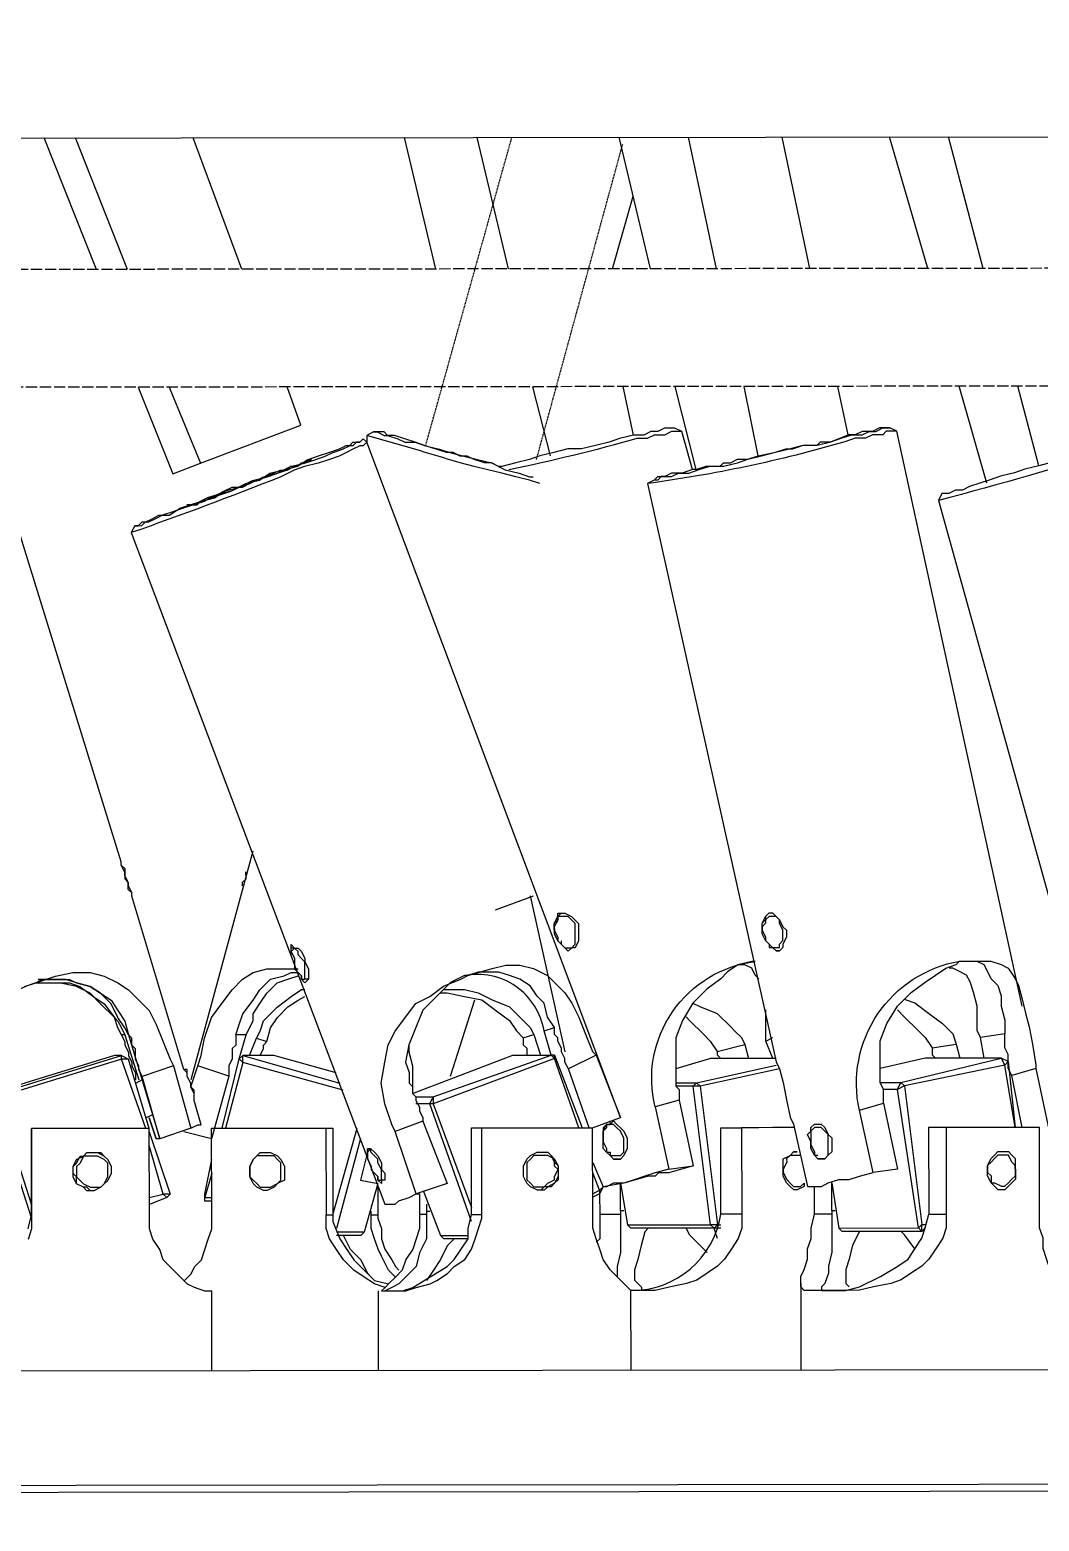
# Model space of a CAD drawing. Header units: feet. Extents: x -99009 to 3252343, y -11094690 to 9035152.
# Drawn here: x 2488507.7 to 2488723.6, y -1980950.2 to -1980631.2 of the extents above; entities that cross this region are included whole.
import ezdxf

# ---------------------------------------------------------------- set-up
doc = ezdxf.new("R2010")
doc.units = ezdxf.units.FT
doc.linetypes.add('PDF_IMPORT', pattern=[1, 0.8, -0.2])
doc.layers.add('1', color=1, linetype='Continuous')

# ---------------------------------------------------------------- blocks, each defined once
blk = doc.blocks.new('lEVELLING mACHINE')
at = {"color": 200, "lineweight": 25, "transparency": 33554684}
for points in [[(11504.18, 7487.43), (11529.38, 7462.97), (13279.48, 7462.97), (13303.93, 7487.43), (13260.96, 7487.43), (13262.44, 7488.91), (13262.44, 7521.51), (13260.96, 7522.99), (13257.99, 7522.99), (13257.25, 7521.51), (13257.25, 7488.91), (11456.76, 7488.91)], [(13257.99, 7487.43), (11456.02, 7487.43)], [(12920.12, 7462.97), (12920.12, 7444.45), (12920.12, 7442.97), (12920.86, 7441.49), (12921.6, 7439.26), (12922.35, 7437.04), (12922.35, 7434.82), (12923.09, 7432.6), (12923.09, 7429.63), (12923.09, 7411.11), (12924.57, 7411.11), (12926.05, 7411.11), (12928.27, 7411.11), (12931.24, 7411.11), (12933.46, 7411.11), (12936.42, 7411.11), (12940.13, 7411.11), (12943.09, 7411.11), (12946.8, 7411.11), (12946.8, 7428.89), (12946.8, 7429.63)], [(12974.21, 7444.45), (12974.21, 7462.97)], [(13010.52, 7462.97), (13010.52, 7445.93), (13011.26, 7445.19), (13012, 7444.45), (13013.48, 7442.97), (13014.96, 7441.49), (13016.44, 7439.26), (13017.19, 7437.04), (13017.93, 7434.82), (13018.67, 7432.6), (13018.67, 7429.63), (13018.67, 7411.11), (13012.74, 7408.89)], [(13064.61, 7445.93), (13064.61, 7462.97)], [(13100.17, 7462.97), (13100.17, 7445.93), (13100.91, 7445.93), (13101.65, 7445.93), (13103.88, 7445.19), (13105.36, 7444.45), (13106.84, 7442.97), (13108.32, 7441.49), (13110.54, 7439.26), (13111.29, 7437.04), (13112.77, 7434.82), (13113.51, 7432.6), (13113.51, 7429.63), (13113.51, 7411.11), (13117.95, 7396.29), (13119.44, 7396.29), (13119.44, 7395.55), (13117.95, 7396.29)], [(12943.09, 7411.11), (12943.09, 7429.63), (12943.09, 7430.37), (12943.09, 7432.6), (12943.83, 7434.82), (12945.31, 7437.04), (12946.8, 7439.26), (12948.28, 7440.75), (12950.5, 7442.23), (12952.72, 7443.71), (12954.95, 7444.45), (12958.65, 7445.19), (12961.62, 7445.93), (12964.58, 7445.93), (12967.54, 7445.93), (12969.02, 7445.93), (12970.51, 7445.93), (12971.99, 7445.93), (12973.47, 7445.93), (12974.21, 7445.19), (12974.21, 7444.45), (12974.21, 7442.97), (12973.47, 7441.49), (12972.73, 7439.26), (12972.73, 7437.04), (12971.99, 7434.82), (12971.99, 7432.6), (12971.25, 7429.63), (12971.25, 7423.7)], [(12967.54, 7428.89), (12967.54, 7429.63), (12967.54, 7430.37), (12967.54, 7432.6), (12967.54, 7434.82), (12967.54, 7437.78), (12968.28, 7440.75), (12968.28, 7442.23), (12969.02, 7444.45), (12969.77, 7445.19), (12969.77, 7445.93), (12969.02, 7445.93), (12968.28, 7445.93), (12966.8, 7445.93), (12964.58, 7445.93), (12961.62, 7445.19), (12957.17, 7442.97), (12953.46, 7440.75), (12951.24, 7439.26), (12949.76, 7437.04), (12948.28, 7434.82), (12947.54, 7432.6), (12946.8, 7429.63), (12943.09, 7429.63)], [(12961.62, 7433.34), (12963.1, 7436.3), (12963.84, 7439.26), (12964.58, 7441.49), (12964.58, 7443.71), (12964.58, 7444.45), (12963.84, 7445.19)], [(13006.81, 7432.6), (13007.55, 7433.34), (13008.29, 7436.3), (13009.04, 7439.26), (13009.78, 7441.49), (13009.78, 7443.71), (13009.04, 7444.45), (13008.29, 7445.19), (13008.29, 7445.93)], [(13012.74, 7428.89), (13012.74, 7429.63), (13012.74, 7430.37), (13012.74, 7432.6), (13012.74, 7434.82), (13012.74, 7437.78), (13013.48, 7440.75), (13013.48, 7442.23), (13013.48, 7442.97)], [(13054.97, 7409.63), (13049.79, 7422.96), (13056.46, 7425.19), (13055.71, 7425.19), (13055.71, 7429.63), (13055.71, 7432.6), (13056.46, 7434.82), (13057.2, 7437.04), (13058.68, 7439.26), (13059.42, 7441.49), (13060.9, 7442.97), (13062.38, 7444.45), (13063.12, 7445.19), (13063.87, 7445.93), (13063.12, 7445.93), (13062.38, 7445.93), (13060.9, 7445.93), (13058.68, 7445.93), (13056.46, 7445.19), (13053.49, 7444.45), (13052.01, 7443.71), (13049.79, 7442.23), (13048.31, 7440.75), (13046.08, 7439.26), (13044.6, 7437.04), (13043.86, 7434.82), (13043.12, 7432.6), (13042.38, 7430.37), (13042.38, 7429.63), (13042.38, 7411.11), (13039.41, 7411.11), (13036.45, 7411.11), (13032.75, 7411.11), (13029.78, 7411.11), (13026.82, 7411.11), (13023.85, 7411.11), (13020.89, 7411.11), (13018.67, 7411.11)], [(13054.23, 7427.41), (13054.23, 7428.89), (13054.23, 7429.63), (13054.23, 7430.37), (13054.23, 7432.6), (13054.23, 7434.82), (13055.71, 7437.78), (13056.46, 7440.75), (13057.94, 7442.23), (13060.16, 7444.45), (13061.64, 7445.19), (13063.12, 7445.93), (13061.64, 7445.93), (13059.42, 7445.93), (13057.2, 7445.19), (13053.49, 7442.97), (13049.79, 7440.75), (13048.31, 7439.26), (13046.82, 7437.04), (13045.34, 7434.82), (13045.34, 7432.6), (13044.6, 7429.63), (13042.38, 7429.63)], [(13048.31, 7434.82), (13049.79, 7436.3), (13051.27, 7439.26), (13052.75, 7441.49), (13054.23, 7443.71)], [(13060.9, 7442.97), (13062.38, 7441.49), (13063.87, 7438.52), (13064.61, 7437.04), (13065.35, 7434.82), (13066.09, 7432.6), (13066.09, 7429.63), (13066.09, 7428.89)], [(13075.72, 7411.11), (13074.24, 7411.11), (13074.24, 7428.89), (13074.24, 7429.63), (13074.24, 7431.11), (13072.76, 7434.82), (13071.27, 7437.04), (13069.79, 7439.26), (13067.57, 7441.49), (13065.35, 7443.71), (13062.38, 7444.45)], [(13063.12, 7445.19), (13065.35, 7444.45), (13067.57, 7442.97), (13069.79, 7441.49), (13072.02, 7439.26), (13073.5, 7437.04), (13074.98, 7434.82), (13075.72, 7432.6), (13075.72, 7429.63)], [(13066.09, 7442.97), (13066.83, 7442.23), (13068.31, 7439.26), (13070.53, 7437.04), (13072.02, 7434.08)], [(13106.1, 7443.71), (13104.62, 7442.23), (13103.88, 7440.75), (13102.39, 7439.26), (13101.65, 7437.04), (13100.91, 7434.82), (13100.17, 7432.6), (13100.17, 7430.37), (13100.17, 7429.63), (13100.17, 7411.11), (13097.21, 7411.11), (13094.98, 7411.11), (13092.02, 7411.11), (13088.32, 7411.11), (13085.35, 7411.11), (13082.39, 7411.11), (13078.68, 7411.11), (13075.72, 7411.11), (13075.72, 7429.63), (13074.24, 7429.63), (13069.05, 7411.11)], [(13113.51, 7411.11), (13116.47, 7411.11), (13119.44, 7411.11), (13122.4, 7411.11), (13125.36, 7411.11), (13129.07, 7411.11), (13132.03, 7411.11), (13135, 7411.11), (13138.7, 7411.11), (13138.7, 7429.63), (13138.7, 7430.37), (13138.7, 7432.6), (13139.44, 7434.82)], [(13139.44, 7432.6), (13138.7, 7429.63), (13138.7, 7428.89), (13138.7, 7411.11)], [(13064.61, 7423.7), (13064.61, 7429.63), (13064.61, 7430.37), (13063.87, 7432.6), (13063.87, 7434.82), (13063.12, 7437.04), (13061.64, 7439.26), (13060.9, 7440.75), (13060.16, 7441.49)], [(12949.76, 7437.04), (12951.98, 7434.08), (12952.72, 7433.34)], [(12994.22, 7437.78), (12994.96, 7437.04), (12997.92, 7434.08), (12998.66, 7432.6)], [(12966.8, 7428.89), (12967.54, 7428.89), (12967.54, 7422.96), (12966.06, 7432.6), (12949.02, 7432.6), (12948.28, 7433.34), (12948.28, 7431.85), (12947.54, 7431.85)], [(12947.54, 7432.6), (12948.28, 7433.34), (12965.32, 7433.34), (12966.06, 7432.6)], [(12991.99, 7434.82), (12992.73, 7432.6)], [(13045.34, 7434.82), (13050.53, 7434.82), (13051.27, 7434.08)], [(13054.97, 7424.45), (13051.27, 7434.08), (13045.34, 7434.08)], [(13066.09, 7415.55), (13066.83, 7416.29), (13068.31, 7422.22), (13064.61, 7422.96), (13067.57, 7433.34), (13073.5, 7433.34)], [(13067.57, 7433.34), (13068.31, 7434.08), (13073.5, 7434.08)], [(12929.75, 7397.03), (12928.27, 7411.11), (12930.5, 7397.77), (12951.98, 7402.22), (12948.28, 7431.85), (12949.02, 7432.6), (12953.46, 7402.96), (12956.43, 7402.96)], [(12978.66, 7398.51), (12995.7, 7402.22), (12991.99, 7431.85), (12993.48, 7431.85), (12997.18, 7402.22), (13000.89, 7402.22)], [(13012, 7428.89), (13012.74, 7428.89), (13012.74, 7422.96), (13011.26, 7431.85), (12993.48, 7431.85), (12992.73, 7432.6), (12991.99, 7431.85), (12991.25, 7431.85)], [(12991.25, 7432.6), (12992.73, 7432.6), (13010.52, 7432.6), (13011.26, 7431.85)], [(13044.6, 7431.11), (13053.49, 7405.92), (13056.46, 7405.92)], [(13068.31, 7413.33), (13073.5, 7432.6)], [(13147.59, 7403.7), (13146.11, 7403.7), (13119.44, 7395.55), (13120.92, 7395.55), (13147.59, 7403.7), (13148.33, 7405.18), (13146.85, 7405.18), (13138.7, 7430.37)], [(12967.54, 7429.63), (12971.25, 7429.63)], [(12986.81, 7429.63), (12991.25, 7429.63), (12991.25, 7428.89), (12991.25, 7411.11), (12986.81, 7411.11)], [(13012.74, 7429.63), (13017.19, 7429.63)], [(13057.2, 7403.7), (13035.71, 7395.55), (13027.56, 7395.55), (13026.82, 7396.29), (13052.75, 7405.92), (13044.6, 7428.15)], [(13044.6, 7429.63), (13044.6, 7428.89), (13044.6, 7411.11), (13042.38, 7411.11)], [(13054.23, 7428.89), (13053.49, 7428.89)], [(13054.23, 7429.63), (13055.71, 7429.63)], [(13116.47, 7282.18), (13117.21, 7283.67), (13063.12, 7427.41), (13062.38, 7427.41), (13060.9, 7427.41), (13060.16, 7426.67), (13057.94, 7425.93), (13056.46, 7425.19), (13060.9, 7411.85)], [(13066.09, 7429.63), (13064.61, 7429.63)], [(13066.09, 7428.89), (13066.09, 7428.89)], [(13066.09, 7428.89), (13066.09, 7428.89)], [(13113.51, 7411.85), (13109.06, 7425.19), (13110.54, 7425.19), (13109.8, 7425.93), (13113.51, 7427.41)], [(13114.25, 7411.11), (13119.44, 7396.29), (13146.11, 7404.44), (13138.7, 7427.41)], [(13138.7, 7429.63), (13138.7, 7429.63)], [(12920.12, 7268.85), (12923.09, 7269.59), (12926.05, 7270.33), (12928.27, 7271.07), (12931.24, 7271.81), (12933.46, 7272.55), (12935.68, 7273.29), (12937.91, 7274.03), (12939.39, 7274.78), (12940.87, 7274.78), (12942.35, 7275.52), (12943.09, 7275.52), (12943.83, 7275.52), (12944.57, 7277), (12909.01, 7405.18)], [(12931.24, 7424.45), (12931.24, 7424.45)], [(12974.21, 7417.04), (12975.69, 7417.04), (12976.43, 7417.04), (12977.18, 7417.78), (12977.18, 7418.52), (12977.92, 7420), (12977.92, 7420.74), (12977.18, 7422.22), (12976.43, 7422.96), (12975.69, 7423.7), (12974.95, 7423.7), (12974.21, 7423.7), (12973.47, 7422.96), (12973.47, 7423.7), (12974.95, 7424.45), (12975.69, 7424.45), (12976.43, 7423.7), (12977.18, 7422.96), (12977.92, 7421.48), (12977.92, 7420), (12977.92, 7419.26), (12977.92, 7417.78), (12976.43, 7417.04), (12975.69, 7416.29), (12974.95, 7416.29), (12975.69, 7416.29)], [(13018.67, 7418.52), (13016.44, 7423.7), (13017.19, 7424.45), (13017.19, 7425.19), (13018.67, 7425.93)], [(13018.67, 7425.19), (13017.19, 7424.45), (13018.67, 7420.74)], [(13029.78, 7416.29), (13029.04, 7416.29), (13028.3, 7416.29), (13027.56, 7417.04), (13026.82, 7418.52), (13026.08, 7419.26), (13026.08, 7420.74), (13026.08, 7421.48), (13026.82, 7422.96), (13027.56, 7423.7), (13029.04, 7423.7), (13029.78, 7424.45)], [(13100.17, 7426.67), (13101.65, 7426.67), (13101.65, 7425.93), (13101.65, 7425.19), (13100.17, 7417.78)], [(13100.17, 7420.74), (13101.65, 7425.93), (13100.17, 7425.93)], [(13101.65, 7426.67), (13101.65, 7425.19)], [(13109.06, 7425.19), (13109.8, 7425.93)], [(13113.51, 7425.93), (13110.54, 7425.19), (13113.51, 7414.81)], [(13125.36, 7424.45), (13126.1, 7424.45), (13126.85, 7423.7), (13127.59, 7423.7), (13129.07, 7422.96), (13129.07, 7421.48), (13129.81, 7420.74), (13129.81, 7419.26), (13129.07, 7418.52), (13128.33, 7417.04), (13127.59, 7417.04), (13126.85, 7416.29), (13125.36, 7416.29), (13123.88, 7416.29), (13123.14, 7417.04)], [(13005.33, 7272.55), (13006.81, 7273.29), (12979.4, 7397.03), (12978.66, 7398.51), (12977.92, 7401.48), (12977.18, 7405.18), (12976.43, 7408.89), (12975.69, 7410.37), (12972.73, 7423.7), (12971.99, 7423.7), (12971.25, 7423.7), (12969.77, 7423.7), (12968.28, 7422.96), (12966.06, 7422.22), (12963.84, 7422.22), (12961.62, 7421.48), (12958.65, 7420.74), (12961.62, 7407.4), (12956.43, 7405.92), (12956.43, 7405.18), (12956.43, 7403.7), (12956.43, 7402.96), (12957.17, 7401.48), (12957.17, 7400.74), (12957.17, 7399.25), (12957.17, 7398.51), (12957.17, 7397.03), (12957.17, 7394.81), (12957.17, 7392.58), (12955.69, 7388.88), (12953.46, 7385.18), (12950.5, 7382.21), (12947.54, 7379.99), (12945.31, 7378.51), (12943.09, 7377.02), (12940.87, 7376.28), (12940.13, 7375.54), (12935.68, 7375.54), (12933.46, 7375.54), (12931.24, 7376.28), (12929.75, 7377.02), (12928.27, 7379.25), (12927.53, 7380.73), (12926.79, 7383.69), (12926.05, 7386.66), (12925.31, 7389.62), (12924.57, 7393.33), (12923.83, 7397.77), (12923.83, 7398.51), (12920.86, 7412.59)], [(12956.43, 7405.92), (12953.46, 7420), (12958.65, 7420.74)], [(13002.37, 7420), (12997.18, 7419.26), (13002.37, 7420.74), (13003.11, 7420.74), (13003.85, 7420.74), (13004.59, 7420.74), (13005.33, 7421.48), (13006.07, 7421.48), (13006.81, 7421.48), (13012, 7422.96), (13016.44, 7423.7)], [(13066.83, 7417.04), (13066.83, 7416.29), (13066.83, 7415.55), (13066.09, 7415.55), (13065.35, 7416.29), (13064.61, 7417.04), (13063.87, 7418.52), (13063.87, 7420), (13063.12, 7420.74), (13063.12, 7422.22), (13063.87, 7422.22), (13063.87, 7422.96), (13064.61, 7422.22), (13064.61, 7421.48)], [(13064.61, 7422.22), (13063.87, 7422.22)], [(13000.14, 7405.18), (12997.18, 7419.26)], [(13015.7, 7416.29), (13014.96, 7416.29), (13014.96, 7417.04), (13014.22, 7417.78), (13013.48, 7417.78), (13012.74, 7417.78)], [(12971.25, 7417.04), (12970.51, 7417.04)], [(12974.95, 7416.29), (12974.95, 7416.29)], [(13089.8, 7416.29), (13089.06, 7416.29), (13088.32, 7416.29)], [(12926.79, 7411.11), (12929.01, 7399.99)], [(12971.99, 7411.85), (12971.99, 7411.11), (12971.25, 7410.37)], [(12971.99, 7411.85), (12971.99, 7411.85)], [(13014.96, 7409.63), (13014.96, 7410.37), (13015.7, 7410.37), (13016.44, 7411.11), (13016.44, 7411.85), (13016.44, 7412.59)], [(13019.41, 7411.11), (13023.85, 7398.51)], [(13026.82, 7395.55), (13020.89, 7411.11)], [(13021.63, 7411.11), (13026.82, 7396.29), (13026.82, 7395.55), (13027.56, 7395.55)], [(13073.5, 7399.25), (13086.83, 7395.55), (13093.5, 7395.55), (13094.24, 7396.29), (13093.5, 7397.03), (13097.21, 7411.11)], [(13097.95, 7411.11), (13094.24, 7396.29), (13092.76, 7391.1), (13092.02, 7389.62), (13091.28, 7388.14), (13091.28, 7386.66), (13089.8, 7384.43), (13088.32, 7382.21), (13086.09, 7379.99), (13083.87, 7379.25), (13081.65, 7378.51)], [(13096.47, 7399.99), (13100.17, 7413.33), (13106.1, 7411.85)], [(13100.17, 7413.33), (13100.17, 7413.33)], [(13140.18, 7380.73), (13137.96, 7379.99), (13133.51, 7378.51), (13129.81, 7377.77), (13126.1, 7377.77), (13123.14, 7378.51), (13120.18, 7379.99), (13117.95, 7381.47), (13115.73, 7383.69), (13113.51, 7385.92), (13112.03, 7388.88), (13110.54, 7392.58), (13109.06, 7396.29), (13108.32, 7397.77), (13104.62, 7411.11), (13103.13, 7410.37), (13102.39, 7410.37), (13103.88, 7405.18), (13103.88, 7404.44), (13103.88, 7402.96), (13104.62, 7402.22), (13104.62, 7401.48), (13105.36, 7399.99), (13105.36, 7399.25), (13105.36, 7398.51), (13106.1, 7398.51), (13117.21, 7361.47), (13117.21, 7360.72), (13117.95, 7359.98), (13117.95, 7358.5), (13118.69, 7357.02), (13118.69, 7356.28), (13119.44, 7354.8), (13119.44, 7354.06), (13147.59, 7262.92)], [(13104.62, 7411.11), (13111.29, 7413.33), (13114.99, 7399.99)], [(13108.32, 7397.77), (13114.99, 7399.99), (13115.73, 7398.51), (13115.73, 7397.77), (13116.47, 7396.29), (13116.47, 7395.55), (13116.47, 7394.07), (13117.21, 7393.33), (13117.21, 7391.84), (13117.95, 7391.1), (13111.29, 7413.33), (13112.03, 7413.33), (13113.51, 7408.89), (13112.03, 7413.33)], [(13111.29, 7413.33), (13111.29, 7413.33)], [(13112.03, 7413.33), (13112.03, 7413.33)], [(13138.7, 7411.11), (13138.7, 7411.11)], [(13056.46, 7404.44), (13052.75, 7404.44), (13027.56, 7395.55), (13029.04, 7390.36), (13026.82, 7389.62), (13028.3, 7387.4), (13029.04, 7384.43), (13030.52, 7382.95), (13032, 7380.73), (13034.23, 7379.25), (13036.45, 7378.51), (13038.67, 7377.77), (13040.15, 7377.77), (13043.12, 7377.77), (13045.34, 7378.51), (13040.15, 7377.02), (13037.19, 7376.28), (13034.23, 7376.28), (13031.26, 7377.02), (13028.3, 7378.51), (13026.82, 7379.99), (13024.6, 7382.21), (13023.11, 7384.43), (13021.63, 7387.4), (13020.15, 7391.1), (13018.67, 7394.81), (13017.93, 7395.55), (13012.74, 7408.89), (13066.83, 7264.4), (13067.57, 7263.66)], [(13012.74, 7408.89), (13012.74, 7408.89)], [(13114.25, 7408.89), (13112.77, 7408.14)], [(13103.88, 7405.18), (13103.88, 7404.44), (13103.88, 7403.7), (13104.62, 7402.22), (13104.62, 7401.48), (13105.36, 7399.99), (13105.36, 7399.25), (13106.1, 7398.51)], [(12957.17, 7401.48), (12952.72, 7401.48), (12931.24, 7396.29), (12930.5, 7397.77), (12929.75, 7397.03), (12931.24, 7396.29), (12947.54, 7396.29), (12957.17, 7398.51)], [(13000.89, 7401.48), (12996.44, 7401.48), (12979.4, 7397.77)], [(13057.94, 7393.33), (13057.94, 7394.81), (13057.2, 7397.77), (13057.2, 7401.48), (13057.2, 7402.96)], [(13072.02, 7402.96), (13093.5, 7397.03), (13093.5, 7395.55), (13072.76, 7401.48)], [(13104.62, 7402.22), (13103.13, 7397.77), (13102.39, 7395.55), (13101.65, 7391.84), (13100.17, 7387.4), (13097.95, 7384.43), (13095.73, 7381.47), (13093.5, 7379.25), (13091.28, 7377.77), (13088.32, 7377.02), (13085.35, 7377.02), (13082.39, 7377.02), (13081.65, 7377.02)], [(13114.99, 7400.74), (13116.47, 7401.48)], [(12923.83, 7398.51), (12929.01, 7399.99), (12929.75, 7398.51), (12929.75, 7397.77), (12929.75, 7396.29), (12929.75, 7395.55), (12930.5, 7394.07), (12930.5, 7393.33), (12930.5, 7391.84), (12930.5, 7391.1)], [(12979.4, 7396.29), (12993.48, 7396.29), (13000.89, 7398.51)], [(13017.93, 7395.55), (13023.85, 7398.51), (13024.6, 7397.03), (13024.6, 7396.29), (13025.34, 7394.81), (13025.34, 7394.07), (13026.08, 7392.58), (13026.08, 7391.84), (13026.82, 7391.1), (13026.82, 7389.62)], [(13049.05, 7399.99), (13043.86, 7383.69)], [(13091.28, 7351.83), (13104.62, 7400.74)], [(13094.98, 7391.1), (13094.98, 7391.84), (13094.98, 7393.33), (13095.73, 7394.07), (13095.73, 7395.55), (13095.73, 7396.29), (13096.47, 7397.77), (13096.47, 7398.51), (13096.47, 7399.99), (13103.13, 7397.77)], [(13137.22, 7379.99), (13133.51, 7379.99), (13130.55, 7379.99), (13128.33, 7380.73), (13125.36, 7382.95), (13123.14, 7384.43), (13120.92, 7387.4), (13120.18, 7388.14), (13119.44, 7389.62), (13118.69, 7391.1), (13115.73, 7400.74)], [(13119.44, 7391.1), (13118.69, 7392.58), (13118.69, 7393.33), (13117.95, 7394.81), (13117.95, 7395.55), (13117.21, 7397.03), (13117.21, 7397.77), (13116.47, 7399.25), (13116.47, 7399.99), (13116.47, 7400.74)], [(12934.94, 7396.29), (12935.68, 7391.84)], [(12951.98, 7383.69), (12949.76, 7384.43), (12946.8, 7386.66), (12943.83, 7388.88), (12942.35, 7390.36), (12941.61, 7391.1), (12940.87, 7393.33), (12940.13, 7396.29)], [(12946.06, 7394.07), (12946.06, 7395.55), (12945.31, 7396.29)], [(12980.14, 7396.29), (12981.62, 7392.58), (12981.62, 7390.36), (12981.62, 7388.14), (12981.62, 7385.92)], [(12997.18, 7384.43), (12995.7, 7385.18), (12991.99, 7386.66), (12989.03, 7389.62), (12988.29, 7390.36), (12986.81, 7391.84), (12986.07, 7393.33), (12985.33, 7396.29)], [(12991.99, 7394.81), (12991.99, 7395.55), (12991.25, 7396.29)], [(13050.53, 7381.47), (13049.05, 7381.47), (13046.08, 7381.47), (13043.12, 7382.21), (13040.15, 7383.69), (13036.45, 7385.18), (13034.23, 7387.4), (13033.49, 7388.14), (13032, 7389.62), (13031.26, 7391.1), (13029.78, 7395.55)], [(13033.49, 7391.84), (13033.49, 7393.33), (13032.75, 7394.07), (13032.75, 7395.55)], [(13092.02, 7395.55), (13090.54, 7391.84), (13089.8, 7390.36), (13089.06, 7388.14), (13086.09, 7385.18), (13083.13, 7382.95), (13080.91, 7381.47), (13080.17, 7381.47)], [(13089.8, 7395.55), (13089.06, 7394.07), (13089.06, 7393.33), (13088.32, 7392.58)], [(12953.46, 7385.92), (12951.98, 7387.4), (12949.02, 7390.36), (12947.54, 7391.84), (12946.06, 7394.07), (12940.87, 7393.33)], [(12981.62, 7392.58), (12980.14, 7391.84)], [(12998.66, 7387.4), (12997.92, 7388.14), (12994.96, 7391.1), (12993.48, 7392.58), (12991.99, 7394.81), (12986.07, 7393.33)], [(13032, 7361.47), (13024.6, 7394.81)], [(13051.27, 7382.21), (13049.79, 7382.21), (13046.08, 7382.95), (13042.38, 7383.69), (13039.41, 7385.92), (13036.45, 7388.14), (13034.97, 7390.36), (13033.49, 7391.84), (13031.26, 7391.1)], [(13090.54, 7391.84), (13088.32, 7392.58), (13087.58, 7389.62), (13086.09, 7387.4), (13083.87, 7385.18), (13081.65, 7383.69), (13080.17, 7382.95)], [(13092.76, 7391.1), (13094.98, 7391.1), (13094.24, 7388.88), (13093.5, 7386.66), (13091.28, 7383.69), (13089.8, 7381.47), (13087.58, 7379.25), (13084.61, 7378.51), (13083.13, 7377.77), (13081.65, 7377.77)], [(13118.69, 7391.1), (13119.44, 7391.1), (13120.18, 7389.62), (13120.92, 7387.4), (13123.88, 7384.43), (13126.1, 7382.21), (13129.07, 7380.73), (13132.77, 7379.99), (13135, 7379.99), (13137.22, 7379.99), (13137.96, 7379.99), (13136.48, 7379.25), (13132.77, 7379.25), (13130.55, 7379.25), (13129.07, 7379.99), (13126.1, 7380.73), (13123.88, 7382.21), (13121.66, 7383.69), (13120.18, 7385.92), (13118.69, 7388.14), (13117.95, 7391.1), (13118.69, 7389.62), (13120.18, 7387.4), (13121.66, 7384.43), (13123.88, 7382.21), (13126.1, 7380.73), (13129.07, 7379.99), (13131.29, 7379.25), (13133.51, 7379.25), (13135.74, 7379.25), (13137.22, 7379.25)], [(13117.95, 7391.1), (13117.95, 7391.1)], [(12926.79, 7385.18), (12953.46, 7262.18), (12954.95, 7261.44)], [(12983.1, 7379.25), (12983.84, 7378.51), (12984.58, 7377.02), (12986.07, 7376.28), (12987.55, 7376.28)], [(13083.13, 7374.06), (13083.13, 7373.32), (13083.13, 7372.58), (13083.13, 7371.84), (13082.39, 7372.58), (13081.65, 7372.58), (13080.91, 7373.32), (13080.17, 7374.8), (13080.17, 7375.54), (13079.42, 7377.02), (13079.42, 7378.51), (13079.42, 7379.25), (13080.17, 7379.99), (13080.91, 7379.25), (13080.91, 7378.51)], [(13079.42, 7379.25), (13080.17, 7379.25)], [(13080.17, 7379.25), (13080.17, 7379.25)], [(12980.88, 7371.84), (12980.88, 7372.58), (12980.14, 7372.58), (12979.4, 7373.32), (12978.66, 7373.32)], [(13025.34, 7371.1), (13025.34, 7371.84), (13024.6, 7372.58), (13023.85, 7372.58), (13023.11, 7372.58)], [(13082.39, 7372.58), (13083.13, 7372.58)], [(12980.88, 7365.17), (12981.62, 7365.91), (12981.62, 7366.65), (12982.36, 7367.39)], [(13026.82, 7367.39), (13026.08, 7366.65), (13026.08, 7365.91), (13025.34, 7365.17), (13024.6, 7365.17)], [(13026.82, 7367.39), (13026.82, 7367.39)], [(13039.41, 7364.43), (13031.26, 7361.47)], [(13119.44, 7354.8), (13118.69, 7355.54), (13118.69, 7356.28), (13118.69, 7357.76), (13117.95, 7358.5), (13117.95, 7359.24), (13117.21, 7360.72)], [(13093.5, 7359.24), (13093.5, 7358.5), (13092.76, 7357.76), (13092.76, 7356.28)], [(13101.65, 7277), (13101.65, 7277)], [(13104.62, 7277.74), (13104.62, 7277.74)], [(12934.2, 7273.29), (12940.13, 7252.55)], [(13000.89, 7252.55), (12996.44, 7270.33), (12997.18, 7270.33), (12999.4, 7271.07), (13001.63, 7271.07), (13003.11, 7271.81), (13003.85, 7271.81), (13004.59, 7272.55), (13005.33, 7272.55), (13004.59, 7271.81), (13003.11, 7271.81), (13001.63, 7271.81), (13000.14, 7271.07), (12997.92, 7271.07), (12995.7, 7270.33), (12993.48, 7269.59), (12990.51, 7269.59), (12987.55, 7268.85), (12985.33, 7268.11), (12982.36, 7267.37), (12979.4, 7266.62), (12976.43, 7265.88), (12973.47, 7265.14), (12970.51, 7265.14), (12967.54, 7264.4), (12965.32, 7263.66), (12963.1, 7262.92), (12960.87, 7262.92), (12959.39, 7262.18), (12957.91, 7262.18), (12956.43, 7261.44), (12955.69, 7261.44), (12954.95, 7261.44), (12955.69, 7261.44), (12956.43, 7261.44), (12957.17, 7261.44), (12958.65, 7262.18), (12960.87, 7262.18), (12962.36, 7262.92), (12963.84, 7262.92), (12966.06, 7252.55)], [(13009.78, 7262.92), (13012.74, 7263.66), (13014.96, 7264.4), (13017.93, 7265.14), (13020.89, 7265.88), (13023.85, 7265.88), (13026.82, 7266.62), (13029.78, 7267.37), (13032, 7268.11), (13034.97, 7268.85), (13037.93, 7269.59), (13038.67, 7269.59), (13040.15, 7268.85), (13041.64, 7268.85), (13043.86, 7268.11), (13045.34, 7267.37), (13046.82, 7267.37), (13048.31, 7266.62), (13049.79, 7266.62), (13054.23, 7265.14), (13056.46, 7264.4), (13058.68, 7263.66), (13060.9, 7262.92), (13062.38, 7262.92), (13063.12, 7262.18), (13064.61, 7262.18), (13065.35, 7262.18), (13064.61, 7262.18), (13063.12, 7262.92), (13062.38, 7262.92), (13060.16, 7263.66), (13058.68, 7264.4), (13056.46, 7264.4), (13054.23, 7265.14), (13051.27, 7265.88), (13049.05, 7266.62), (13046.08, 7267.37), (13043.12, 7268.11), (13040.15, 7268.85), (13037.19, 7270.33), (13034.23, 7271.07), (13032, 7271.81), (13031.26, 7271.81)], [(13088.32, 7271.81), (13088.32, 7271.81)], [(13115.73, 7252.55), (13108.32, 7271.07), (13102.39, 7268.85)], [(12923.09, 7269.59), (12927.53, 7252.55)], [(12996.44, 7270.33), (12994.22, 7269.59), (12993.48, 7269.59), (12992.73, 7269.59), (12991.99, 7269.59), (12991.25, 7269.59), (12990.51, 7268.85), (12989.03, 7268.85), (12987.55, 7268.11), (12985.33, 7268.11), (12983.1, 7267.37), (12986.07, 7252.55)], [(12997.18, 7270.33), (12999.4, 7262.18), (13000.89, 7261.44), (13001.63, 7261.44), (13003.11, 7261.44), (13004.59, 7262.18), (13006.07, 7262.18), (13007.55, 7262.92), (13009.78, 7262.92), (13012, 7252.55)], [(13079.42, 7268.11), (13079.42, 7268.11)], [(13109.06, 7252.55), (13102.39, 7268.85), (13080.91, 7260.7), (13083.87, 7252.55)], [(13083.13, 7269.59), (13083.13, 7269.59)], [(13083.87, 7270.33), (13083.87, 7270.33)], [(12983.1, 7267.37), (12979.4, 7266.62), (12977.18, 7265.88), (12975.69, 7265.88), (12973.47, 7265.14), (12971.99, 7265.14), (12970.51, 7265.14), (12969.77, 7264.4), (12968.28, 7264.4), (12967.54, 7264.4), (12963.84, 7262.92)], [(13027.56, 7267.37), (13031.26, 7252.55)], [(12934.94, 7227.35), (12942.35, 7199.2)], [(12946.8, 7227.35), (12954.95, 7199.2)], [(12971.99, 7227.35), (12977.92, 7199.2)], [(12991.99, 7227.35), (12997.92, 7199.2)], [(13006.07, 7227.35), (13012.74, 7199.2)], [(13014.22, 7227.35), (13009.78, 7211.8)], [(13036.45, 7227.35), (13043.12, 7199.2)], [(13052.01, 7227.35), (13058.68, 7199.2)], [(13093.5, 7227.35), (13103.88, 7199.2)], [(13117.95, 7227.35), (13129.07, 7199.2)], [(13124.62, 7227.35), (13135.74, 7199.2)], [(13169.08, 7199.2), (11668.67, 7199.2)]]:
    blk.add_lwpolyline(points, dxfattribs=at)
for points in [[(12975.69, 7411.11), (12977.92, 7411.11), (12980.14, 7411.11), (12983.1, 7411.11), (12986.81, 7411.11), (12986.81, 7429.63), (12986.81, 7430.37), (12986.81, 7432.6), (12987.55, 7434.82), (12989.03, 7437.04), (12990.51, 7439.26), (12991.99, 7440.75), (12994.22, 7442.23), (12996.44, 7443.71), (12998.66, 7444.45), (13002.37, 7445.19), (13005.33, 7445.93), (13008.29, 7445.93), (13010.52, 7445.93, 0.370675), (12991.25, 7429.63)], [(13005.33, 7406.66, -0.447903), (12983.84, 7375.54), (12984.58, 7375.54), (12987.55, 7376.28), (12989.77, 7377.77), (12991.25, 7379.25), (12994.22, 7381.47), (12997.18, 7384.43), (12999.4, 7388.14), (13000.89, 7391.84), (13000.89, 7394.07), (13000.89, 7396.29), (13000.89, 7397.77), (13000.89, 7398.51), (13000.89, 7399.99), (13000.89, 7400.74), (13000.89, 7402.22), (13000.14, 7402.96), (13000.14, 7404.44), (13000.14, 7405.18), (13005.33, 7406.66), (13002.37, 7420), (13005.33, 7420.74), (13007.55, 7421.48), (13009.78, 7422.22), (13012, 7422.96), (13014.22, 7422.96), (13015.7, 7423.7), (13016.44, 7423.7), (13017.19, 7425.19), (13017.19, 7429.63), (13017.19, 7432.6), (13017.19, 7434.82), (13017.93, 7435.56)], [(13137.96, 7379.99, 0.408249), (13149.81, 7401.48)], [(12961.62, 7407.4, -0.427431), (12940.13, 7375.54), (12938.65, 7375.54), (12936.42, 7375.54), (12934.94, 7376.28), (12934.2, 7377.77), (12933.46, 7379.25), (12931.98, 7380.73), (12931.24, 7382.95), (12931.24, 7385.18), (12930.5, 7388.14), (12930.5, 7391.1), (12935.68, 7391.84), (12936.42, 7390.36), (12936.42, 7388.14), (12936.42, 7385.18), (12937.16, 7382.21), (12937.91, 7379.99), (12938.65, 7378.51), (12940.13, 7377.77), (12941.61, 7377.02), (12942.35, 7377.02)], [(13065.35, 7262.18), (13066.83, 7262.92), (13066.83, 7264.4), (13067.57, 7265.14), (13068.31, 7265.14), (13069.79, 7265.88), (13071.27, 7266.62), (13072.76, 7267.37), (13074.98, 7268.11), (13077.2, 7268.85), (13080.17, 7269.59), (13082.39, 7270.33), (13085.35, 7271.81, -0.00976), (13117.21, 7283.67)], [(12891.97, 7262.18), (12892.71, 7262.92), (12894.19, 7262.92), (12894.93, 7262.92), (12896.41, 7263.66), (12898.64, 7264.4), (12900.86, 7264.4), (12903.08, 7265.14), (12905.3, 7265.88, -0.008152), (12944.57, 7277)], [(12953.46, 7262.18), (12954.21, 7262.18), (12955.69, 7262.18), (12956.43, 7262.92), (12958.65, 7262.92), (12960.13, 7263.66), (12962.36, 7263.66), (12964.58, 7264.4, -0.037996), (13006.81, 7273.29)], [(13029.78, 7273.29), (13032, 7272.55), (13034.97, 7271.81), (13037.93, 7271.07), (13040.9, 7270.33), (13043.86, 7269.59), (13046.82, 7268.85, 0.006579), (13066.83, 7262.92)], [(12999.4, 7262.18), (13000.14, 7262.18), (13000.89, 7262.18), (13001.63, 7262.18), (13003.11, 7262.92), (13005.33, 7262.92), (13006.81, 7263.66), (13009.04, 7263.66, -0.018565), (13036.45, 7270.33)]]:
    blk.add_lwpolyline(points, format="xyb", dxfattribs=at)
for points in [[(12931.24, 7416.29), (12929.75, 7416.29), (12929.01, 7417.04), (12928.27, 7417.78), (12928.27, 7419.26), (12928.27, 7420.74), (12928.27, 7422.22), (12929.01, 7422.96), (12929.75, 7423.7), (12930.5, 7424.45), (12931.98, 7424.45), (12932.72, 7423.7), (12933.46, 7422.96), (12934.2, 7421.48), (12934.2, 7420), (12934.2, 7419.26), (12933.46, 7417.78), (12932.72, 7417.04), (12931.98, 7416.29)], [(13029.78, 7416.29), (13028.3, 7416.29), (13027.56, 7417.04), (13026.82, 7417.78), (13026.08, 7419.26), (13026.08, 7420.74), (13026.08, 7422.22), (13026.82, 7422.96), (13028.3, 7423.7), (13029.04, 7424.45), (13030.52, 7424.45), (13032, 7423.7), (13032.75, 7422.96), (13033.49, 7421.48), (13033.49, 7420), (13033.49, 7419.26), (13032.75, 7417.78), (13032, 7417.04), (13030.52, 7416.29)], [(13088.32, 7416.29), (13087.58, 7416.29), (13086.09, 7417.04), (13085.35, 7417.78), (13084.61, 7419.26), (13084.61, 7420.74), (13084.61, 7422.22), (13086.09, 7422.96), (13086.83, 7423.7), (13088.32, 7424.45), (13089.06, 7424.45), (13090.54, 7423.7), (13091.28, 7422.96), (13092.02, 7421.48), (13092.02, 7420), (13092.02, 7419.26), (13091.28, 7417.78), (13090.54, 7417.04), (13089.8, 7416.29)], [(13125.36, 7416.29), (13124.62, 7416.29), (13123.14, 7417.04), (13122.4, 7417.78), (13121.66, 7419.26), (13121.66, 7420.74), (13122.4, 7422.22), (13123.14, 7422.96), (13123.88, 7423.7), (13125.36, 7424.45), (13126.85, 7424.45), (13127.59, 7423.7), (13129.07, 7422.96), (13129.81, 7421.48), (13129.81, 7420), (13129.81, 7419.26), (13129.07, 7417.78), (13127.59, 7417.04), (13126.85, 7416.29)], [(12929.75, 7417.04), (12930.5, 7417.04), (12931.24, 7417.04), (12931.98, 7417.04), (12932.72, 7417.78), (12933.46, 7418.52), (12934.2, 7419.26), (12934.2, 7420.74), (12933.46, 7421.48), (12933.46, 7422.96), (12932.72, 7422.96), (12931.24, 7423.7), (12930.5, 7423.7), (12929.75, 7422.96), (12929.01, 7422.22), (12928.27, 7421.48), (12928.27, 7420.74), (12928.27, 7419.26), (12929.01, 7418.52)], [(13031.26, 7417.04), (13032, 7417.78), (13032.75, 7418.52), (13032.75, 7419.26), (13032.75, 7420.74), (13032.75, 7422.22), (13032, 7422.96), (13031.26, 7423.7), (13029.78, 7423.7), (13029.04, 7423.7), (13028.3, 7422.96), (13026.82, 7422.22), (13026.82, 7421.48), (13026.08, 7420), (13026.82, 7419.26), (13026.82, 7417.78), (13028.3, 7417.04), (13029.04, 7417.04), (13029.78, 7417.04)], [(13063.87, 7422.22), (13063.87, 7421.48), (13063.87, 7420.74), (13063.87, 7420), (13064.61, 7418.52), (13064.61, 7417.78), (13065.35, 7417.04), (13066.09, 7416.29), (13066.09, 7415.55), (13066.83, 7415.55), (13066.83, 7416.29), (13066.83, 7417.04), (13066.83, 7417.78), (13066.09, 7419.26), (13066.09, 7420), (13065.35, 7420.74), (13064.61, 7421.48), (13064.61, 7422.22)], [(13089.06, 7417.04), (13090.54, 7417.04), (13091.28, 7417.78), (13092.02, 7419.26), (13092.02, 7420), (13092.02, 7421.48), (13091.28, 7422.22), (13090.54, 7422.96), (13089.8, 7423.7), (13088.32, 7423.7), (13087.58, 7423.7), (13086.09, 7422.96), (13085.35, 7422.22), (13085.35, 7420.74), (13085.35, 7420), (13085.35, 7418.52), (13086.09, 7417.78), (13086.83, 7417.04), (13088.32, 7417.04)], [(13123.14, 7417.78), (13124.62, 7417.04), (13125.36, 7417.04), (13126.85, 7417.04), (13127.59, 7417.04), (13128.33, 7418.52), (13129.07, 7419.26), (13129.07, 7420), (13129.07, 7421.48), (13128.33, 7422.22), (13127.59, 7422.96), (13126.1, 7423.7), (13125.36, 7423.7), (13123.88, 7423.7), (13123.14, 7422.96), (13122.4, 7421.48), (13122.4, 7420.74), (13122.4, 7419.26), (13122.4, 7418.52)], [(12969.02, 7417.78), (12969.77, 7417.78), (12970.51, 7417.78), (12971.25, 7417.04), (12971.99, 7415.55), (12971.99, 7414.07), (12972.73, 7412.59), (12971.99, 7411.85), (12971.99, 7411.11), (12971.25, 7410.37), (12970.51, 7410.37), (12969.77, 7410.37), (12969.02, 7411.11), (12968.28, 7412.59), (12967.54, 7413.33), (12967.54, 7414.81), (12967.54, 7416.29), (12968.28, 7417.04)], [(12969.02, 7417.78), (12968.28, 7417.04), (12968.28, 7416.29), (12968.28, 7414.81), (12968.28, 7414.07), (12968.28, 7412.59), (12969.02, 7411.85), (12969.77, 7411.11), (12970.51, 7411.11), (12971.25, 7411.11), (12971.99, 7411.85), (12971.99, 7412.59), (12971.99, 7414.07), (12971.99, 7414.81), (12971.25, 7416.29), (12971.25, 7417.04), (12970.51, 7417.78), (12969.77, 7417.78)], [(13013.48, 7417.78), (13014.22, 7417.78), (13014.96, 7417.04), (13015.7, 7416.29), (13016.44, 7415.55), (13016.44, 7414.07), (13016.44, 7412.59), (13016.44, 7411.85), (13015.7, 7410.37), (13014.96, 7410.37), (13014.22, 7409.63), (13013.48, 7410.37), (13012.74, 7411.11), (13012, 7411.85), (13011.26, 7413.33), (13011.26, 7414.81), (13011.26, 7415.55), (13012, 7417.04), (13012.74, 7417.78)], [(13013.48, 7417.04), (13012.74, 7417.04), (13012, 7416.29), (13012, 7415.55), (13012, 7414.07), (13012, 7413.33), (13012.74, 7411.85), (13013.48, 7411.11), (13014.22, 7410.37), (13014.96, 7410.37), (13015.7, 7410.37), (13015.7, 7411.11), (13016.44, 7411.85), (13016.44, 7413.33), (13016.44, 7414.07), (13015.7, 7415.55), (13015.7, 7416.29), (13014.96, 7417.04), (13014.22, 7417.04)], [(13060.9, 7411.85), (13061.64, 7410.37), (13063.12, 7405.92), (13063.87, 7401.48), (13063.12, 7397.03), (13062.38, 7393.33), (13060.9, 7390.36), (13058.68, 7387.4), (13056.46, 7384.43), (13053.49, 7382.95), (13050.53, 7380.73), (13046.82, 7379.25), (13045.34, 7378.51), (13046.08, 7378.51), (13049.05, 7379.99), (13050.53, 7381.47), (13052.75, 7383.69), (13054.97, 7385.92), (13056.46, 7389.62), (13057.94, 7393.33), (13058.68, 7397.03), (13057.94, 7399.25), (13057.94, 7401.48), (13057.2, 7402.22), (13057.2, 7403.7), (13056.46, 7404.44), (13056.46, 7405.18), (13055.71, 7406.66), (13055.71, 7407.4), (13054.97, 7408.89), (13054.97, 7409.63)], [(13053.49, 7405.92), (13052.75, 7404.44), (13052.75, 7405.92)], [(12953.46, 7402.96), (12952.72, 7401.48), (12951.98, 7402.22)], [(12997.18, 7402.22), (12996.44, 7401.48), (12995.7, 7402.22)], [(13080.17, 7375.54), (13080.91, 7374.8), (13081.65, 7374.06), (13081.65, 7373.32), (13082.39, 7372.58), (13083.13, 7373.32), (13082.39, 7374.8), (13082.39, 7375.54), (13082.39, 7377.02), (13081.65, 7377.77), (13080.91, 7378.51), (13080.91, 7379.25), (13080.17, 7379.25), (13080.17, 7378.51), (13080.17, 7377.77), (13080.17, 7377.02)], [(12980.88, 7365.17), (12980.14, 7365.17), (12979.4, 7365.91), (12978.66, 7366.65), (12977.92, 7368.13), (12977.18, 7368.87), (12977.18, 7370.36), (12977.92, 7371.84), (12977.92, 7372.58), (12978.66, 7373.32), (12979.4, 7373.32), (12980.14, 7372.58), (12980.88, 7371.84), (12981.62, 7371.1), (12982.36, 7369.62), (12982.36, 7368.13), (12982.36, 7367.39), (12981.62, 7365.91)], [(13025.34, 7365.17), (13024.6, 7365.17), (13023.11, 7365.91), (13022.37, 7366.65), (13021.63, 7367.39), (13021.63, 7368.87), (13021.63, 7370.36), (13021.63, 7371.1), (13022.37, 7372.58), (13023.11, 7372.58), (13023.85, 7373.32), (13024.6, 7372.58), (13025.34, 7371.84), (13026.08, 7371.1), (13026.82, 7369.62), (13026.82, 7368.13), (13026.82, 7367.39), (13026.08, 7365.91), (13026.08, 7365.17)], [(12977.92, 7368.87), (12978.66, 7367.39), (12978.66, 7366.65), (12979.4, 7365.91), (12980.14, 7365.91), (12980.88, 7365.91), (12981.62, 7366.65), (12981.62, 7367.39), (12982.36, 7368.13), (12982.36, 7368.87), (12981.62, 7370.36), (12981.62, 7371.1), (12980.88, 7371.84), (12980.14, 7372.58), (12979.4, 7372.58), (12978.66, 7372.58), (12978.66, 7371.84), (12977.92, 7371.1), (12977.92, 7369.62)], [(13022.37, 7368.87), (13022.37, 7367.39), (13023.11, 7366.65), (13023.85, 7365.91), (13024.6, 7365.91), (13025.34, 7365.91), (13026.08, 7365.91), (13026.08, 7366.65), (13026.82, 7368.13), (13026.82, 7368.87), (13026.08, 7370.36), (13026.08, 7371.1), (13025.34, 7371.84), (13024.6, 7372.58), (13023.85, 7372.58), (13023.11, 7372.58), (13022.37, 7371.84), (13022.37, 7371.1), (13022.37, 7369.62)], [(13086.09, 7271.07), (13083.13, 7269.59), (13080.17, 7268.85), (13077.94, 7268.11), (13075.72, 7267.37), (13074.24, 7266.62), (13072.02, 7265.88), (13070.53, 7265.14), (13069.79, 7264.4), (13068.31, 7264.4), (13067.57, 7263.66), (13068.31, 7264.4), (13069.05, 7264.4), (13069.79, 7265.14), (13071.27, 7265.14), (13072.76, 7265.88), (13074.98, 7266.62), (13077.2, 7267.37), (13079.42, 7268.11), (13081.65, 7269.59), (13084.61, 7270.33), (13087.58, 7271.07), (13089.8, 7272.55), (13092.76, 7273.29), (13095.73, 7274.78), (13098.69, 7275.52), (13100.91, 7276.26), (13103.88, 7277.74), (13106.1, 7278.48), (13108.32, 7279.22), (13110.54, 7279.96), (13112.03, 7280.7), (13113.51, 7281.44), (13114.99, 7281.44), (13115.73, 7282.18), (13116.47, 7282.18), (13115.73, 7282.18), (13114.99, 7282.18), (13114.25, 7281.44), (13112.77, 7280.7), (13111.29, 7279.96), (13109.06, 7279.96), (13106.84, 7278.48), (13104.62, 7277.74), (13102.39, 7277), (13099.43, 7276.26), (13097.21, 7274.78), (13094.24, 7274.03), (13091.28, 7272.55), (13088.32, 7271.81)], [(13101.65, 7277), (13106.1, 7278.48), (13104.62, 7277.74), (13105.36, 7277.74), (13104.62, 7277.74), (13103.88, 7277.74), (13103.13, 7277.74), (13102.39, 7277), (13100.91, 7276.26), (13100.17, 7276.26), (13095.73, 7274.78), (13094.24, 7274.03), (13092.02, 7273.29), (13090.54, 7272.55), (13089.06, 7271.81), (13086.83, 7271.07), (13085.35, 7270.33), (13083.87, 7270.33), (13082.39, 7269.59), (13078.68, 7268.11), (13079.42, 7268.11), (13078.68, 7268.11), (13079.42, 7268.11), (13080.17, 7268.85), (13080.91, 7268.85), (13081.65, 7269.59), (13083.13, 7269.59), (13083.87, 7270.33), (13088.32, 7271.81), (13090.54, 7272.55), (13092.02, 7273.29), (13093.5, 7274.03), (13095.73, 7274.03), (13097.21, 7274.78), (13098.69, 7275.52), (13100.17, 7276.26)]]:
    blk.add_lwpolyline(points, close=True, dxfattribs=at)
at = {"color": 200, "linetype": 'PDF_IMPORT', "lineweight": 25, "ltscale": 0.051893, "transparency": 33554684}
blk.add_lwpolyline([(13030.52, 7268.11), (13012, 7200.68)], dxfattribs=at)
at = {"color": 200, "linetype": 'PDF_IMPORT', "lineweight": 25, "ltscale": 0.024611, "transparency": 33554684}
blk.add_lwpolyline([(13054.23, 7265.14), (13035.71, 7199.2)], dxfattribs=at)
at = {"color": 200, "linetype": 'PDF_IMPORT', "lineweight": 25, "ltscale": 3.011111, "transparency": 33554684}
for points in [[(11529.38, 7252.55), (13279.48, 7252.55)], [(11504.18, 7227.35), (13303.93, 7227.35)]]:
    blk.add_lwpolyline(points, dxfattribs=at)
at = {"color": 200, "lineweight": 25, "transparency": 33554684}
blk.add_arc((13043.34, 7392.75), 14.5, 189.4682, 280.8828, dxfattribs=at)
blk = doc.blocks.new('A$Cac12730c')
blk.add_blockref('lEVELLING mACHINE', (-11218.13, -5688.95))

msp = doc.modelspace()

# ---------------------------------------------------------------- linework, layer by layer
at = {"layer": '1'}
msp.add_arc((2520410.24778, -1978395.99612), 100000, 84.1346387202, 194.3871675539, dxfattribs=at)

# ---------------------------------------------------------------- block references
at = {"transparency": 33554684, "rotation": 180.0650517140762}
msp.add_blockref('A$Cac12730c', (2490426.6334, -1979141.86212), dxfattribs=at)

doc.saveas('drawing.dxf')
